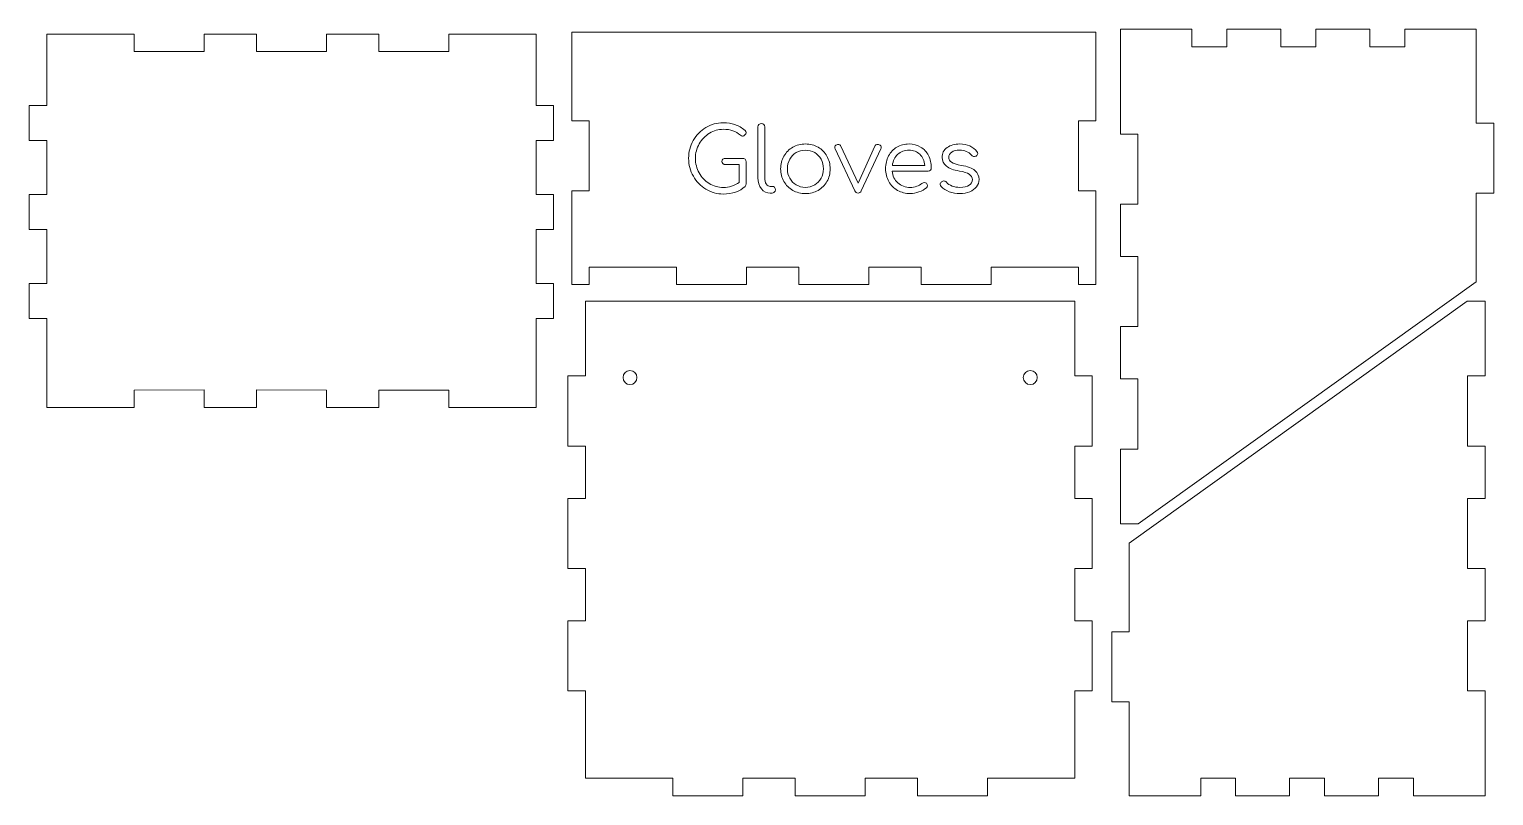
# Model space of a CAD drawing. Header units: inches. Extents: x 9 to 25.4, y -13.6 to -5.
import ezdxf

# ---------------------------------------------------------------- set-up
doc = ezdxf.new("R2010")
doc.units = ezdxf.units.IN
doc.header["$MEASUREMENT"] = 0
doc.layers.add('Layer 1', color=7, linetype='Continuous')

# ---------------------------------------------------------------- blocks, each defined once
blk = doc.blocks.new('block 3')
at = {"layer": 'Layer 1', "color": 7, "lineweight": 9, "true_color": 0xffffff}
blk.add_lwpolyline([(20.708, -8.909), (20.708, -8.07), (15.208, -8.07), (15.208, -8.909), (15.011, -8.909), (15.011, -9.302), (15.011, -9.696), (15.208, -9.696), (15.208, -10.284), (15.011, -10.284), (15.011, -10.677), (15.011, -11.071), (15.208, -11.071), (15.208, -11.659), (15.011, -11.659), (15.011, -12.052), (15.011, -12.446), (15.208, -12.446), (15.208, -13.427), (16.19, -13.427), (16.19, -13.624), (16.583, -13.624), (16.977, -13.624), (16.977, -13.427), (17.565, -13.427), (17.565, -13.624), (17.958, -13.624), (18.352, -13.624), (18.352, -13.427), (18.94, -13.427), (18.94, -13.624), (19.333, -13.624), (19.727, -13.624), (19.727, -13.427), (20.708, -13.427), (20.708, -12.446), (20.905, -12.446), (20.905, -12.052), (20.905, -11.659), (20.708, -11.659), (20.708, -11.071), (20.905, -11.071), (20.905, -10.677), (20.905, -10.284), (20.708, -10.284), (20.708, -9.696), (20.905, -9.696), (20.905, -9.302), (20.905, -8.909), (20.708, -8.909)], dxfattribs=at)
blk = doc.blocks.new('block 4')
at = {"layer": 'Layer 1', "color": 7, "lineweight": 9, "true_color": 0xffffff}
blk.add_lwpolyline([(20.708, -12.446), (20.708, -13.427)], dxfattribs=at)
blk = doc.blocks.new('block 5')
at = {"layer": 'Layer 1', "color": 7, "lineweight": 9, "true_color": 0xffffff}
blk.add_lwpolyline([(20.708, -11.659), (20.708, -11.071)], dxfattribs=at)
blk = doc.blocks.new('block 6')
at = {"layer": 'Layer 1', "color": 7, "lineweight": 9, "true_color": 0xffffff}
blk.add_lwpolyline([(20.708, -10.284), (20.708, -9.696)], dxfattribs=at)
blk = doc.blocks.new('block 7')
at = {"layer": 'Layer 1', "color": 7, "lineweight": 9, "true_color": 0xffffff}
blk.add_lwpolyline([(20.708, -8.909), (20.708, -8.07)], dxfattribs=at)
blk = doc.blocks.new('block 8')
at = {"layer": 'Layer 1', "color": 7, "lineweight": 9, "true_color": 0xffffff}
blk.add_lwpolyline([(15.208, -11.659), (15.208, -11.071)], dxfattribs=at)
blk = doc.blocks.new('block 9')
at = {"layer": 'Layer 1', "color": 7, "lineweight": 9, "true_color": 0xffffff}
blk.add_lwpolyline([(15.208, -10.284), (15.208, -9.696)], dxfattribs=at)
blk = doc.blocks.new('block 10')
at = {"layer": 'Layer 1', "color": 7, "lineweight": 9, "true_color": 0xffffff}
blk.add_lwpolyline([(18.94, -13.427), (18.352, -13.427)], dxfattribs=at)
blk = doc.blocks.new('block 11')
at = {"layer": 'Layer 1', "color": 7, "lineweight": 9, "true_color": 0xffffff}
blk.add_lwpolyline([(17.565, -13.427), (16.977, -13.427)], dxfattribs=at)
blk = doc.blocks.new('block 12')
at = {"layer": 'Layer 1', "color": 7, "lineweight": 9, "true_color": 0xffffff}
blk.add_lwpolyline([(15.208, -11.071), (15.208, -11.659)], dxfattribs=at)
blk = doc.blocks.new('block 13')
at = {"layer": 'Layer 1', "color": 7, "lineweight": 9, "true_color": 0xffffff}
blk.add_lwpolyline([(15.208, -9.696), (15.208, -10.284)], dxfattribs=at)
blk = doc.blocks.new('block 14')
at = {"layer": 'Layer 1', "color": 7, "lineweight": 9, "true_color": 0xffffff}
blk.add_lwpolyline([(16.977, -13.427), (17.565, -13.427)], dxfattribs=at)
blk = doc.blocks.new('block 15')
at = {"layer": 'Layer 1', "color": 7, "lineweight": 9, "true_color": 0xffffff}
blk.add_lwpolyline([(18.352, -13.427), (18.94, -13.427)], dxfattribs=at)
blk = doc.blocks.new('block 16')
at = {"layer": 'Layer 1', "color": 7, "lineweight": 9, "true_color": 0xffffff}
blk.add_open_spline([(15.63, -8.927), (15.63, -8.884), (15.665, -8.849), (15.708, -8.849), (15.752, -8.849), (15.787, -8.884), (15.787, -8.927), (15.787, -8.971), (15.752, -9.006), (15.708, -9.006), (15.665, -9.006), (15.63, -8.971), (15.63, -8.927), (15.63, -8.927), (15.63, -8.927), (15.63, -8.927)], degree=3, knots=[0, 0, 0, 0, 1, 1, 1, 2, 2, 2, 3, 3, 3, 4, 4, 4, 5, 5, 5, 5], dxfattribs=at)
blk = doc.blocks.new('block 17')
at = {"layer": 'Layer 1', "color": 7, "lineweight": 9, "true_color": 0xffffff}
blk.add_open_spline([(20.13, -8.927), (20.13, -8.884), (20.165, -8.849), (20.208, -8.849), (20.252, -8.849), (20.287, -8.884), (20.287, -8.927), (20.287, -8.971), (20.252, -9.006), (20.208, -9.006), (20.165, -9.006), (20.13, -8.971), (20.13, -8.927), (20.13, -8.927), (20.13, -8.927), (20.13, -8.927)], degree=3, knots=[0, 0, 0, 0, 1, 1, 1, 2, 2, 2, 3, 3, 3, 4, 4, 4, 5, 5, 5, 5], dxfattribs=at)
blk = doc.blocks.new('block 18')
at = {"layer": 'Layer 1', "color": 7, "lineweight": 9, "true_color": 0xffffff}
blk.add_lwpolyline([(9.153, -5.068), (10.134, -5.068)], dxfattribs=at)
blk = doc.blocks.new('block 19')
at = {"layer": 'Layer 1', "color": 7, "lineweight": 9, "true_color": 0xffffff}
blk.add_lwpolyline([(10.921, -5.068), (11.509, -5.068)], dxfattribs=at)
blk = doc.blocks.new('block 20')
at = {"layer": 'Layer 1', "color": 7, "lineweight": 9, "true_color": 0xffffff}
blk.add_lwpolyline([(12.296, -5.068), (12.884, -5.068)], dxfattribs=at)
blk = doc.blocks.new('block 21')
at = {"layer": 'Layer 1', "color": 7, "lineweight": 9, "true_color": 0xffffff}
blk.add_lwpolyline([(13.671, -5.068), (14.653, -5.068)], dxfattribs=at)
blk = doc.blocks.new('block 22')
at = {"layer": 'Layer 1', "color": 7, "lineweight": 9, "true_color": 0xffffff}
blk.add_lwpolyline([(9.153, -5.068), (10.134, -5.068)], dxfattribs=at)
blk = doc.blocks.new('block 23')
at = {"layer": 'Layer 1', "color": 7, "lineweight": 9, "true_color": 0xffffff}
blk.add_lwpolyline([(10.921, -5.068), (11.509, -5.068)], dxfattribs=at)
blk = doc.blocks.new('block 24')
at = {"layer": 'Layer 1', "color": 7, "lineweight": 9, "true_color": 0xffffff}
blk.add_lwpolyline([(12.296, -5.068), (12.884, -5.068)], dxfattribs=at)
blk = doc.blocks.new('block 25')
at = {"layer": 'Layer 1', "color": 7, "lineweight": 9, "true_color": 0xffffff}
blk.add_lwpolyline([(13.671, -5.068), (14.653, -5.068)], dxfattribs=at)
blk = doc.blocks.new('block 26')
at = {"layer": 'Layer 1', "color": 7, "lineweight": 9, "true_color": 0xffffff}
blk.add_lwpolyline([(10.134, -5.265), (10.134, -5.068)], dxfattribs=at)
blk = doc.blocks.new('block 27')
at = {"layer": 'Layer 1', "color": 7, "lineweight": 9, "true_color": 0xffffff}
blk.add_lwpolyline([(10.528, -5.265), (10.134, -5.265)], dxfattribs=at)
blk = doc.blocks.new('block 28')
at = {"layer": 'Layer 1', "color": 7, "lineweight": 9, "true_color": 0xffffff}
blk.add_lwpolyline([(10.528, -5.265), (10.921, -5.265)], dxfattribs=at)
blk = doc.blocks.new('block 29')
at = {"layer": 'Layer 1', "color": 7, "lineweight": 9, "true_color": 0xffffff}
blk.add_lwpolyline([(10.921, -5.265), (10.921, -5.068)], dxfattribs=at)
blk = doc.blocks.new('block 30')
at = {"layer": 'Layer 1', "color": 7, "lineweight": 9, "true_color": 0xffffff}
blk.add_lwpolyline([(11.509, -5.265), (11.509, -5.068)], dxfattribs=at)
blk = doc.blocks.new('block 31')
at = {"layer": 'Layer 1', "color": 7, "lineweight": 9, "true_color": 0xffffff}
blk.add_lwpolyline([(11.903, -5.265), (11.509, -5.265)], dxfattribs=at)
blk = doc.blocks.new('block 32')
at = {"layer": 'Layer 1', "color": 7, "lineweight": 9, "true_color": 0xffffff}
blk.add_lwpolyline([(11.903, -5.265), (12.296, -5.265)], dxfattribs=at)
blk = doc.blocks.new('block 33')
at = {"layer": 'Layer 1', "color": 7, "lineweight": 9, "true_color": 0xffffff}
blk.add_lwpolyline([(12.296, -5.265), (12.296, -5.068)], dxfattribs=at)
blk = doc.blocks.new('block 34')
at = {"layer": 'Layer 1', "color": 7, "lineweight": 9, "true_color": 0xffffff}
blk.add_lwpolyline([(12.884, -5.265), (12.884, -5.068)], dxfattribs=at)
blk = doc.blocks.new('block 35')
at = {"layer": 'Layer 1', "color": 7, "lineweight": 9, "true_color": 0xffffff}
blk.add_lwpolyline([(13.278, -5.265), (12.884, -5.265)], dxfattribs=at)
blk = doc.blocks.new('block 36')
at = {"layer": 'Layer 1', "color": 7, "lineweight": 9, "true_color": 0xffffff}
blk.add_lwpolyline([(13.278, -5.265), (13.671, -5.265)], dxfattribs=at)
blk = doc.blocks.new('block 37')
at = {"layer": 'Layer 1', "color": 7, "lineweight": 9, "true_color": 0xffffff}
blk.add_lwpolyline([(13.671, -5.265), (13.671, -5.068)], dxfattribs=at)
blk = doc.blocks.new('block 38')
at = {"layer": 'Layer 1', "color": 7, "lineweight": 9, "true_color": 0xffffff}
blk.add_lwpolyline([(10.921, -9.065), (10.921, -9.068)], dxfattribs=at)
blk = doc.blocks.new('block 39')
at = {"layer": 'Layer 1', "color": 7, "lineweight": 9, "true_color": 0xffffff}
blk.add_lwpolyline([(11.509, -9.065), (11.509, -9.068)], dxfattribs=at)
blk = doc.blocks.new('block 40')
at = {"layer": 'Layer 1', "color": 7, "lineweight": 9, "true_color": 0xffffff}
blk.add_lwpolyline([(9.153, -9.068), (9.153, -8.265)], dxfattribs=at)
blk = doc.blocks.new('block 41')
at = {"layer": 'Layer 1', "color": 7, "lineweight": 9, "true_color": 0xffffff}
blk.add_lwpolyline([(9.153, -7.871), (9.153, -7.265)], dxfattribs=at)
blk = doc.blocks.new('block 42')
at = {"layer": 'Layer 1', "color": 7, "lineweight": 9, "true_color": 0xffffff}
blk.add_lwpolyline([(9.153, -6.871), (9.153, -6.265)], dxfattribs=at)
blk = doc.blocks.new('block 43')
at = {"layer": 'Layer 1', "color": 7, "lineweight": 9, "true_color": 0xffffff}
blk.add_lwpolyline([(9.153, -5.871), (9.153, -5.068)], dxfattribs=at)
blk = doc.blocks.new('block 44')
at = {"layer": 'Layer 1', "color": 7, "lineweight": 9, "true_color": 0xffffff}
blk.add_lwpolyline([(8.956, -8.068), (8.956, -7.871)], dxfattribs=at)
blk = doc.blocks.new('block 45')
at = {"layer": 'Layer 1', "color": 7, "lineweight": 9, "true_color": 0xffffff}
blk.add_lwpolyline([(8.956, -8.068), (8.956, -8.265)], dxfattribs=at)
blk = doc.blocks.new('block 46')
at = {"layer": 'Layer 1', "color": 7, "lineweight": 9, "true_color": 0xffffff}
blk.add_lwpolyline([(8.956, -7.068), (8.956, -7.265)], dxfattribs=at)
blk = doc.blocks.new('block 47')
at = {"layer": 'Layer 1', "color": 7, "lineweight": 9, "true_color": 0xffffff}
blk.add_lwpolyline([(8.956, -7.068), (8.956, -6.871)], dxfattribs=at)
blk = doc.blocks.new('block 48')
at = {"layer": 'Layer 1', "color": 7, "lineweight": 9, "true_color": 0xffffff}
blk.add_lwpolyline([(8.956, -6.068), (8.956, -6.265)], dxfattribs=at)
blk = doc.blocks.new('block 49')
at = {"layer": 'Layer 1', "color": 7, "lineweight": 9, "true_color": 0xffffff}
blk.add_lwpolyline([(8.956, -6.068), (8.956, -5.871)], dxfattribs=at)
blk = doc.blocks.new('block 50')
at = {"layer": 'Layer 1', "color": 7, "lineweight": 9, "true_color": 0xffffff}
blk.add_lwpolyline([(8.956, -6.265), (9.153, -6.265)], dxfattribs=at)
blk = doc.blocks.new('block 51')
at = {"layer": 'Layer 1', "color": 7, "lineweight": 9, "true_color": 0xffffff}
blk.add_lwpolyline([(8.956, -5.871), (9.153, -5.871)], dxfattribs=at)
blk = doc.blocks.new('block 52')
at = {"layer": 'Layer 1', "color": 7, "lineweight": 9, "true_color": 0xffffff}
blk.add_lwpolyline([(8.956, -7.265), (9.153, -7.265)], dxfattribs=at)
blk = doc.blocks.new('block 53')
at = {"layer": 'Layer 1', "color": 7, "lineweight": 9, "true_color": 0xffffff}
blk.add_lwpolyline([(8.956, -6.871), (9.153, -6.871)], dxfattribs=at)
blk = doc.blocks.new('block 54')
at = {"layer": 'Layer 1', "color": 7, "lineweight": 9, "true_color": 0xffffff}
blk.add_lwpolyline([(8.956, -8.265), (9.153, -8.265)], dxfattribs=at)
blk = doc.blocks.new('block 55')
at = {"layer": 'Layer 1', "color": 7, "lineweight": 9, "true_color": 0xffffff}
blk.add_lwpolyline([(8.956, -7.871), (9.153, -7.871)], dxfattribs=at)
blk = doc.blocks.new('block 56')
at = {"layer": 'Layer 1', "color": 7, "lineweight": 9, "true_color": 0xffffff}
blk.add_lwpolyline([(9.153, -9.068), (9.153, -8.265)], dxfattribs=at)
blk = doc.blocks.new('block 57')
at = {"layer": 'Layer 1', "color": 7, "lineweight": 9, "true_color": 0xffffff}
blk.add_lwpolyline([(9.153, -7.871), (9.153, -7.265)], dxfattribs=at)
blk = doc.blocks.new('block 58')
at = {"layer": 'Layer 1', "color": 7, "lineweight": 9, "true_color": 0xffffff}
blk.add_lwpolyline([(9.153, -6.871), (9.153, -6.265)], dxfattribs=at)
blk = doc.blocks.new('block 59')
at = {"layer": 'Layer 1', "color": 7, "lineweight": 9, "true_color": 0xffffff}
blk.add_lwpolyline([(9.153, -5.871), (9.153, -5.068)], dxfattribs=at)
blk = doc.blocks.new('block 60')
at = {"layer": 'Layer 1', "color": 7, "lineweight": 9, "true_color": 0xffffff}
blk.add_lwpolyline([(14.85, -7.265), (14.653, -7.265)], dxfattribs=at)
blk = doc.blocks.new('block 61')
at = {"layer": 'Layer 1', "color": 7, "lineweight": 9, "true_color": 0xffffff}
blk.add_lwpolyline([(14.85, -7.871), (14.653, -7.871)], dxfattribs=at)
blk = doc.blocks.new('block 62')
at = {"layer": 'Layer 1', "color": 7, "lineweight": 9, "true_color": 0xffffff}
blk.add_lwpolyline([(14.85, -6.871), (14.653, -6.871)], dxfattribs=at)
blk = doc.blocks.new('block 63')
at = {"layer": 'Layer 1', "color": 7, "lineweight": 9, "true_color": 0xffffff}
blk.add_lwpolyline([(14.85, -7.068), (14.85, -6.871)], dxfattribs=at)
blk = doc.blocks.new('block 64')
at = {"layer": 'Layer 1', "color": 7, "lineweight": 9, "true_color": 0xffffff}
blk.add_lwpolyline([(14.85, -8.265), (14.653, -8.265)], dxfattribs=at)
blk = doc.blocks.new('block 65')
at = {"layer": 'Layer 1', "color": 7, "lineweight": 9, "true_color": 0xffffff}
blk.add_lwpolyline([(14.653, -7.871), (14.653, -7.265)], dxfattribs=at)
blk = doc.blocks.new('block 66')
at = {"layer": 'Layer 1', "color": 7, "lineweight": 9, "true_color": 0xffffff}
blk.add_lwpolyline([(14.85, -5.871), (14.653, -5.871)], dxfattribs=at)
blk = doc.blocks.new('block 67')
at = {"layer": 'Layer 1', "color": 7, "lineweight": 9, "true_color": 0xffffff}
blk.add_lwpolyline([(14.85, -6.265), (14.653, -6.265)], dxfattribs=at)
blk = doc.blocks.new('block 68')
at = {"layer": 'Layer 1', "color": 7, "lineweight": 9, "true_color": 0xffffff}
blk.add_lwpolyline([(14.85, -6.068), (14.85, -5.871)], dxfattribs=at)
blk = doc.blocks.new('block 69')
at = {"layer": 'Layer 1', "color": 7, "lineweight": 9, "true_color": 0xffffff}
blk.add_lwpolyline([(14.653, -6.871), (14.653, -6.265)], dxfattribs=at)
blk = doc.blocks.new('block 70')
at = {"layer": 'Layer 1', "color": 7, "lineweight": 9, "true_color": 0xffffff}
blk.add_lwpolyline([(14.85, -6.068), (14.85, -6.265)], dxfattribs=at)
blk = doc.blocks.new('block 71')
at = {"layer": 'Layer 1', "color": 7, "lineweight": 9, "true_color": 0xffffff}
blk.add_lwpolyline([(14.85, -8.068), (14.85, -8.265)], dxfattribs=at)
blk = doc.blocks.new('block 72')
at = {"layer": 'Layer 1', "color": 7, "lineweight": 9, "true_color": 0xffffff}
blk.add_lwpolyline([(14.85, -7.068), (14.85, -7.265)], dxfattribs=at)
blk = doc.blocks.new('block 73')
at = {"layer": 'Layer 1', "color": 7, "lineweight": 9, "true_color": 0xffffff}
blk.add_lwpolyline([(14.653, -7.871), (14.653, -7.265)], dxfattribs=at)
blk = doc.blocks.new('block 74')
at = {"layer": 'Layer 1', "color": 7, "lineweight": 9, "true_color": 0xffffff}
blk.add_lwpolyline([(14.653, -6.871), (14.653, -6.265)], dxfattribs=at)
blk = doc.blocks.new('block 75')
at = {"layer": 'Layer 1', "color": 7, "lineweight": 9, "true_color": 0xffffff}
blk.add_lwpolyline([(14.85, -8.068), (14.85, -7.871)], dxfattribs=at)
blk = doc.blocks.new('block 76')
at = {"layer": 'Layer 1', "color": 7, "lineweight": 9, "true_color": 0xffffff}
blk.add_lwpolyline([(14.653, -5.871), (14.653, -5.068)], dxfattribs=at)
blk = doc.blocks.new('block 77')
at = {"layer": 'Layer 1', "color": 7, "lineweight": 9, "true_color": 0xffffff}
blk.add_lwpolyline([(14.653, -6.871), (14.653, -6.265)], dxfattribs=at)
blk = doc.blocks.new('block 78')
at = {"layer": 'Layer 1', "color": 7, "lineweight": 9, "true_color": 0xffffff}
blk.add_lwpolyline([(14.653, -9.068), (14.653, -8.265)], dxfattribs=at)
blk = doc.blocks.new('block 79')
at = {"layer": 'Layer 1', "color": 7, "lineweight": 9, "true_color": 0xffffff}
blk.add_lwpolyline([(14.653, -7.871), (14.653, -7.265)], dxfattribs=at)
blk = doc.blocks.new('block 80')
at = {"layer": 'Layer 1', "color": 7, "lineweight": 9, "true_color": 0xffffff}
blk.add_lwpolyline([(14.653, -9.068), (14.653, -9.265)], dxfattribs=at)
blk = doc.blocks.new('block 81')
at = {"layer": 'Layer 1', "color": 7, "lineweight": 9, "true_color": 0xffffff}
blk.add_lwpolyline([(9.153, -9.068), (9.153, -9.265)], dxfattribs=at)
blk = doc.blocks.new('block 82')
at = {"layer": 'Layer 1', "color": 7, "lineweight": 9, "true_color": 0xffffff}
blk.add_lwpolyline([(13.671, -9.068), (13.671, -9.265)], dxfattribs=at)
blk = doc.blocks.new('block 83')
at = {"layer": 'Layer 1', "color": 7, "lineweight": 9, "true_color": 0xffffff}
blk.add_lwpolyline([(12.884, -9.068), (12.884, -9.265)], dxfattribs=at)
blk = doc.blocks.new('block 84')
at = {"layer": 'Layer 1', "color": 7, "lineweight": 9, "true_color": 0xffffff}
blk.add_lwpolyline([(12.296, -9.068), (12.296, -9.265)], dxfattribs=at)
blk = doc.blocks.new('block 85')
at = {"layer": 'Layer 1', "color": 7, "lineweight": 9, "true_color": 0xffffff}
blk.add_lwpolyline([(11.509, -9.065), (11.509, -9.265)], dxfattribs=at)
blk = doc.blocks.new('block 86')
at = {"layer": 'Layer 1', "color": 7, "lineweight": 9, "true_color": 0xffffff}
blk.add_lwpolyline([(10.921, -9.065), (10.921, -9.265)], dxfattribs=at)
blk = doc.blocks.new('block 87')
at = {"layer": 'Layer 1', "color": 7, "lineweight": 9, "true_color": 0xffffff}
blk.add_lwpolyline([(10.134, -9.068), (10.134, -9.265)], dxfattribs=at)
blk = doc.blocks.new('block 88')
at = {"layer": 'Layer 1', "color": 7, "lineweight": 9, "true_color": 0xffffff}
blk.add_lwpolyline([(10.134, -9.068), (10.921, -9.065)], dxfattribs=at)
blk = doc.blocks.new('block 89')
at = {"layer": 'Layer 1', "color": 7, "lineweight": 9, "true_color": 0xffffff}
blk.add_lwpolyline([(11.509, -9.065), (12.296, -9.068)], dxfattribs=at)
blk = doc.blocks.new('block 90')
at = {"layer": 'Layer 1', "color": 7, "lineweight": 9, "true_color": 0xffffff}
blk.add_lwpolyline([(12.884, -9.068), (13.671, -9.068)], dxfattribs=at)
blk = doc.blocks.new('block 91')
at = {"layer": 'Layer 1', "color": 7, "lineweight": 9, "true_color": 0xffffff}
blk.add_lwpolyline([(13.671, -9.265), (14.653, -9.265)], dxfattribs=at)
blk = doc.blocks.new('block 92')
at = {"layer": 'Layer 1', "color": 7, "lineweight": 9, "true_color": 0xffffff}
blk.add_lwpolyline([(12.296, -9.265), (12.884, -9.265)], dxfattribs=at)
blk = doc.blocks.new('block 93')
at = {"layer": 'Layer 1', "color": 7, "lineweight": 9, "true_color": 0xffffff}
blk.add_lwpolyline([(9.153, -9.265), (10.134, -9.265)], dxfattribs=at)
blk = doc.blocks.new('block 94')
at = {"layer": 'Layer 1', "color": 7, "lineweight": 9, "true_color": 0xffffff}
blk.add_lwpolyline([(10.921, -9.265), (11.509, -9.265)], dxfattribs=at)
blk = doc.blocks.new('block 96')
at = {"layer": 'Layer 1', "color": 7, "lineweight": 9, "true_color": 0xffffff}
blk.add_lwpolyline([(25.121, -8.07), (21.321, -10.787), (21.321, -11.784), (21.124, -11.784), (21.124, -12.571), (21.321, -12.571), (21.321, -13.624), (22.124, -13.624), (22.124, -13.427), (22.321, -13.427), (22.517, -13.427), (22.517, -13.624), (23.124, -13.624), (23.124, -13.427), (23.321, -13.427), (23.517, -13.427), (23.517, -13.624), (24.124, -13.624), (24.124, -13.427), (24.321, -13.427), (24.517, -13.427), (24.517, -13.624), (25.321, -13.624), (25.321, -13.427), (25.321, -12.446), (25.124, -12.446), (25.124, -12.052), (25.124, -11.659), (25.321, -11.659), (25.321, -11.071), (25.124, -11.071), (25.124, -10.677), (25.124, -10.284), (25.321, -10.284), (25.321, -9.696), (25.124, -9.696), (25.124, -9.302), (25.124, -8.909), (25.321, -8.909), (25.321, -8.07), (25.121, -8.07)], dxfattribs=at)
blk = doc.blocks.new('block 97')
at = {"layer": 'Layer 1', "color": 7, "lineweight": 9, "true_color": 0xffffff}
blk.add_lwpolyline([(25.321, -12.446), (25.321, -13.427)], dxfattribs=at)
blk = doc.blocks.new('block 98')
at = {"layer": 'Layer 1', "color": 7, "lineweight": 9, "true_color": 0xffffff}
blk.add_lwpolyline([(25.321, -11.071), (25.321, -11.659)], dxfattribs=at)
blk = doc.blocks.new('block 99')
at = {"layer": 'Layer 1', "color": 7, "lineweight": 9, "true_color": 0xffffff}
blk.add_lwpolyline([(25.321, -8.07), (25.321, -8.909)], dxfattribs=at)
blk = doc.blocks.new('block 100')
at = {"layer": 'Layer 1', "color": 7, "lineweight": 9, "true_color": 0xffffff}
blk.add_lwpolyline([(25.321, -9.696), (25.321, -10.284)], dxfattribs=at)
blk = doc.blocks.new('block 101')
at = {"layer": 'Layer 1', "color": 7, "lineweight": 9, "true_color": 0xffffff}
blk.add_lwpolyline([(25.321, -13.624), (24.517, -13.624)], dxfattribs=at)
blk = doc.blocks.new('block 102')
at = {"layer": 'Layer 1', "color": 7, "lineweight": 9, "true_color": 0xffffff}
blk.add_lwpolyline([(24.124, -13.624), (23.517, -13.624)], dxfattribs=at)
blk = doc.blocks.new('block 103')
at = {"layer": 'Layer 1', "color": 7, "lineweight": 9, "true_color": 0xffffff}
blk.add_lwpolyline([(23.124, -13.624), (22.517, -13.624)], dxfattribs=at)
blk = doc.blocks.new('block 104')
at = {"layer": 'Layer 1', "color": 7, "lineweight": 9, "true_color": 0xffffff}
blk.add_lwpolyline([(21.321, -13.624), (22.124, -13.624)], dxfattribs=at)
blk = doc.blocks.new('block 95')
at = {"layer": 'Layer 1'}
for name in ['block 96', 'block 99', 'block 100', 'block 98', 'block 97', 'block 104', 'block 103', 'block 102', 'block 101']:
    blk.add_blockref(name, (0, 0), dxfattribs=at)
blk = doc.blocks.new('block 106')
at = {"layer": 'Layer 1', "color": 7, "lineweight": 9, "true_color": 0xffffff}
blk.add_lwpolyline([(21.421, -10.569), (25.221, -7.852), (25.221, -6.855), (25.418, -6.855), (25.418, -6.068), (25.221, -6.068), (25.221, -5.015), (24.418, -5.015), (24.418, -5.212), (24.221, -5.212), (24.024, -5.212), (24.024, -5.015), (23.418, -5.015), (23.418, -5.212), (23.221, -5.212), (23.024, -5.212), (23.024, -5.015), (22.418, -5.015), (22.418, -5.212), (22.221, -5.212), (22.024, -5.212), (22.024, -5.015), (21.221, -5.015), (21.221, -5.212), (21.221, -6.193), (21.418, -6.193), (21.418, -6.587), (21.418, -6.98), (21.221, -6.98), (21.221, -7.568), (21.418, -7.568), (21.418, -7.962), (21.418, -8.355), (21.221, -8.355), (21.221, -8.943), (21.418, -8.943), (21.418, -9.337), (21.418, -9.73), (21.221, -9.73), (21.221, -10.569), (21.421, -10.569)], dxfattribs=at)
blk = doc.blocks.new('block 107')
at = {"layer": 'Layer 1', "color": 7, "lineweight": 9, "true_color": 0xffffff}
blk.add_lwpolyline([(21.221, -6.193), (21.221, -5.212)], dxfattribs=at)
blk = doc.blocks.new('block 108')
at = {"layer": 'Layer 1', "color": 7, "lineweight": 9, "true_color": 0xffffff}
blk.add_lwpolyline([(21.221, -7.568), (21.221, -6.98)], dxfattribs=at)
blk = doc.blocks.new('block 109')
at = {"layer": 'Layer 1', "color": 7, "lineweight": 9, "true_color": 0xffffff}
blk.add_lwpolyline([(21.221, -10.569), (21.221, -9.73)], dxfattribs=at)
blk = doc.blocks.new('block 110')
at = {"layer": 'Layer 1', "color": 7, "lineweight": 9, "true_color": 0xffffff}
blk.add_lwpolyline([(21.221, -8.943), (21.221, -8.355)], dxfattribs=at)
blk = doc.blocks.new('block 111')
at = {"layer": 'Layer 1', "color": 7, "lineweight": 9, "true_color": 0xffffff}
blk.add_lwpolyline([(21.221, -5.015), (22.024, -5.015)], dxfattribs=at)
blk = doc.blocks.new('block 112')
at = {"layer": 'Layer 1', "color": 7, "lineweight": 9, "true_color": 0xffffff}
blk.add_lwpolyline([(22.418, -5.015), (23.024, -5.015)], dxfattribs=at)
blk = doc.blocks.new('block 113')
at = {"layer": 'Layer 1', "color": 7, "lineweight": 9, "true_color": 0xffffff}
blk.add_lwpolyline([(23.418, -5.015), (24.024, -5.015)], dxfattribs=at)
blk = doc.blocks.new('block 114')
at = {"layer": 'Layer 1', "color": 7, "lineweight": 9, "true_color": 0xffffff}
blk.add_lwpolyline([(25.221, -5.015), (24.418, -5.015)], dxfattribs=at)
blk = doc.blocks.new('block 105')
at = {"layer": 'Layer 1'}
for name in ['block 106', 'block 111', 'block 112', 'block 113', 'block 114', 'block 107', 'block 108', 'block 110', 'block 109']:
    blk.add_blockref(name, (0, 0), dxfattribs=at)
blk = doc.blocks.new('block 116')
at = {"layer": 'Layer 1', "color": 7, "lineweight": 9, "true_color": 0xffffff}
blk.add_lwpolyline([(15.25, -7.686), (16.231, -7.686)], dxfattribs=at)
blk = doc.blocks.new('block 117')
at = {"layer": 'Layer 1', "color": 7, "lineweight": 9, "true_color": 0xffffff}
blk.add_lwpolyline([(17.019, -7.686), (17.606, -7.686)], dxfattribs=at)
blk = doc.blocks.new('block 118')
at = {"layer": 'Layer 1', "color": 7, "lineweight": 9, "true_color": 0xffffff}
blk.add_lwpolyline([(18.394, -7.686), (18.981, -7.686)], dxfattribs=at)
blk = doc.blocks.new('block 119')
at = {"layer": 'Layer 1', "color": 7, "lineweight": 9, "true_color": 0xffffff}
blk.add_lwpolyline([(19.769, -7.686), (20.75, -7.686)], dxfattribs=at)
blk = doc.blocks.new('block 120')
at = {"layer": 'Layer 1', "color": 7, "lineweight": 9, "true_color": 0xffffff}
blk.add_lwpolyline([(16.625, -7.883), (17.019, -7.883)], dxfattribs=at)
blk = doc.blocks.new('block 121')
at = {"layer": 'Layer 1', "color": 7, "lineweight": 9, "true_color": 0xffffff}
blk.add_lwpolyline([(16.625, -7.883), (16.231, -7.883)], dxfattribs=at)
blk = doc.blocks.new('block 122')
at = {"layer": 'Layer 1', "color": 7, "lineweight": 9, "true_color": 0xffffff}
blk.add_lwpolyline([(18, -7.883), (18.394, -7.883)], dxfattribs=at)
blk = doc.blocks.new('block 123')
at = {"layer": 'Layer 1', "color": 7, "lineweight": 9, "true_color": 0xffffff}
blk.add_lwpolyline([(18, -7.883), (17.606, -7.883)], dxfattribs=at)
blk = doc.blocks.new('block 124')
at = {"layer": 'Layer 1', "color": 7, "lineweight": 9, "true_color": 0xffffff}
blk.add_lwpolyline([(19.375, -7.883), (19.769, -7.883)], dxfattribs=at)
blk = doc.blocks.new('block 125')
at = {"layer": 'Layer 1', "color": 7, "lineweight": 9, "true_color": 0xffffff}
blk.add_lwpolyline([(19.375, -7.883), (18.981, -7.883)], dxfattribs=at)
blk = doc.blocks.new('block 126')
at = {"layer": 'Layer 1', "color": 7, "lineweight": 9, "true_color": 0xffffff}
blk.add_lwpolyline([(18.981, -7.883), (18.981, -7.686)], dxfattribs=at)
blk = doc.blocks.new('block 127')
at = {"layer": 'Layer 1', "color": 7, "lineweight": 9, "true_color": 0xffffff}
blk.add_lwpolyline([(19.769, -7.883), (19.769, -7.686)], dxfattribs=at)
blk = doc.blocks.new('block 128')
at = {"layer": 'Layer 1', "color": 7, "lineweight": 9, "true_color": 0xffffff}
blk.add_lwpolyline([(18.394, -7.883), (18.394, -7.686)], dxfattribs=at)
blk = doc.blocks.new('block 129')
at = {"layer": 'Layer 1', "color": 7, "lineweight": 9, "true_color": 0xffffff}
blk.add_lwpolyline([(17.606, -7.883), (17.606, -7.686)], dxfattribs=at)
blk = doc.blocks.new('block 130')
at = {"layer": 'Layer 1', "color": 7, "lineweight": 9, "true_color": 0xffffff}
blk.add_lwpolyline([(17.019, -7.883), (17.019, -7.686)], dxfattribs=at)
blk = doc.blocks.new('block 131')
at = {"layer": 'Layer 1', "color": 7, "lineweight": 9, "true_color": 0xffffff}
blk.add_lwpolyline([(16.231, -7.883), (16.231, -7.849)], dxfattribs=at)
blk = doc.blocks.new('block 132')
at = {"layer": 'Layer 1', "color": 7, "lineweight": 9, "true_color": 0xffffff}
blk.add_lwpolyline([(16.231, -7.849), (16.231, -7.686)], dxfattribs=at)
blk = doc.blocks.new('block 133')
at = {"layer": 'Layer 1', "color": 7, "lineweight": 9, "true_color": 0xffffff}
blk.add_lwpolyline([(15.25, -7.686), (16.231, -7.686)], dxfattribs=at)
blk = doc.blocks.new('block 134')
at = {"layer": 'Layer 1', "color": 7, "lineweight": 9, "true_color": 0xffffff}
blk.add_lwpolyline([(17.019, -7.686), (17.606, -7.686)], dxfattribs=at)
blk = doc.blocks.new('block 135')
at = {"layer": 'Layer 1', "color": 7, "lineweight": 9, "true_color": 0xffffff}
blk.add_lwpolyline([(18.394, -7.686), (18.981, -7.686)], dxfattribs=at)
blk = doc.blocks.new('block 136')
at = {"layer": 'Layer 1', "color": 7, "lineweight": 9, "true_color": 0xffffff}
blk.add_lwpolyline([(19.769, -7.686), (20.75, -7.686)], dxfattribs=at)
blk = doc.blocks.new('block 137')
at = {"layer": 'Layer 1', "color": 7, "lineweight": 9, "true_color": 0xffffff}
blk.add_lwpolyline([(20.75, -6.633), (20.75, -6.043)], dxfattribs=at)
blk = doc.blocks.new('block 138')
at = {"layer": 'Layer 1', "color": 7, "lineweight": 9, "true_color": 0xffffff}
blk.add_lwpolyline([(20.947, -5.046), (20.947, -5.846)], dxfattribs=at)
blk = doc.blocks.new('block 139')
at = {"layer": 'Layer 1', "color": 7, "lineweight": 9, "true_color": 0xffffff}
blk.add_lwpolyline([(20.947, -6.83), (20.947, -7.686)], dxfattribs=at)
blk = doc.blocks.new('block 140')
at = {"layer": 'Layer 1', "color": 7, "lineweight": 9, "true_color": 0xffffff}
blk.add_lwpolyline([(15.25, -6.043), (15.25, -6.633)], dxfattribs=at)
blk = doc.blocks.new('block 141')
at = {"layer": 'Layer 1', "color": 7, "lineweight": 9, "true_color": 0xffffff}
blk.add_lwpolyline([(15.053, -5.046), (15.053, -5.846)], dxfattribs=at)
blk = doc.blocks.new('block 142')
at = {"layer": 'Layer 1', "color": 7, "lineweight": 9, "true_color": 0xffffff}
blk.add_lwpolyline([(15.053, -6.83), (15.053, -7.686)], dxfattribs=at)
blk = doc.blocks.new('block 143')
at = {"layer": 'Layer 1', "color": 7, "lineweight": 9, "true_color": 0xffffff}
blk.add_lwpolyline([(15.25, -6.633), (15.25, -6.83)], dxfattribs=at)
blk = doc.blocks.new('block 144')
at = {"layer": 'Layer 1', "color": 7, "lineweight": 9, "true_color": 0xffffff}
blk.add_lwpolyline([(15.25, -6.83), (15.053, -6.83)], dxfattribs=at)
blk = doc.blocks.new('block 145')
at = {"layer": 'Layer 1', "color": 7, "lineweight": 9, "true_color": 0xffffff}
blk.add_lwpolyline([(15.053, -5.846), (15.053, -6.043)], dxfattribs=at)
blk = doc.blocks.new('block 146')
at = {"layer": 'Layer 1', "color": 7, "lineweight": 9, "true_color": 0xffffff}
blk.add_lwpolyline([(15.053, -6.043), (15.25, -6.043)], dxfattribs=at)
blk = doc.blocks.new('block 147')
at = {"layer": 'Layer 1', "color": 7, "lineweight": 9, "true_color": 0xffffff}
blk.add_lwpolyline([(20.947, -5.846), (20.947, -6.043)], dxfattribs=at)
blk = doc.blocks.new('block 148')
at = {"layer": 'Layer 1', "color": 7, "lineweight": 9, "true_color": 0xffffff}
blk.add_lwpolyline([(20.947, -6.043), (20.75, -6.043)], dxfattribs=at)
blk = doc.blocks.new('block 149')
at = {"layer": 'Layer 1', "color": 7, "lineweight": 9, "true_color": 0xffffff}
blk.add_lwpolyline([(20.75, -6.633), (20.75, -6.83)], dxfattribs=at)
blk = doc.blocks.new('block 150')
at = {"layer": 'Layer 1', "color": 7, "lineweight": 9, "true_color": 0xffffff}
blk.add_lwpolyline([(20.75, -6.83), (20.947, -6.83)], dxfattribs=at)
blk = doc.blocks.new('block 151')
at = {"layer": 'Layer 1', "color": 7, "lineweight": 9, "true_color": 0xffffff}
blk.add_lwpolyline([(15.25, -7.686), (15.25, -7.883)], dxfattribs=at)
blk = doc.blocks.new('block 152')
at = {"layer": 'Layer 1', "color": 7, "lineweight": 9, "true_color": 0xffffff}
blk.add_lwpolyline([(15.25, -7.883), (15.053, -7.883)], dxfattribs=at)
blk = doc.blocks.new('block 153')
at = {"layer": 'Layer 1', "color": 7, "lineweight": 9, "true_color": 0xffffff}
blk.add_lwpolyline([(15.053, -7.883), (15.053, -7.686)], dxfattribs=at)
blk = doc.blocks.new('block 154')
at = {"layer": 'Layer 1', "color": 7, "lineweight": 9, "true_color": 0xffffff}
blk.add_lwpolyline([(20.947, -7.686), (20.947, -7.883)], dxfattribs=at)
blk = doc.blocks.new('block 155')
at = {"layer": 'Layer 1', "color": 7, "lineweight": 9, "true_color": 0xffffff}
blk.add_lwpolyline([(20.947, -7.883), (20.75, -7.883)], dxfattribs=at)
blk = doc.blocks.new('block 156')
at = {"layer": 'Layer 1', "color": 7, "lineweight": 9, "true_color": 0xffffff}
blk.add_lwpolyline([(20.75, -7.883), (20.75, -7.686)], dxfattribs=at)
blk = doc.blocks.new('block 157')
at = {"layer": 'Layer 1', "color": 7, "lineweight": 9, "true_color": 0xffffff}
blk.add_lwpolyline([(15.053, -5.046), (20.947, -5.046)], dxfattribs=at)
blk = doc.blocks.new('block 158')
at = {"layer": 'Layer 1', "color": 1, "lineweight": 9, "true_color": 0xff0000}
for points, knots in [([(17.003, -6.475), (17.01, -6.482), (17.014, -6.492), (17.014, -6.503), (17.014, -6.503), (17.014, -6.751), (17.014, -6.751), (17.014, -6.762), (17.01, -6.772), (17.003, -6.779), (16.941, -6.836), (16.859, -6.865), (16.757, -6.865), (16.687, -6.865), (16.622, -6.847), (16.562, -6.811), (16.503, -6.775), (16.456, -6.726), (16.421, -6.665), (16.386, -6.604), (16.368, -6.537), (16.368, -6.464), (16.368, -6.392), (16.386, -6.325), (16.42, -6.264), (16.455, -6.203), (16.502, -6.154), (16.562, -6.118), (16.621, -6.082), (16.686, -6.064), (16.757, -6.064), (16.805, -6.064), (16.849, -6.071), (16.889, -6.085), (16.928, -6.099), (16.966, -6.121), (17.003, -6.152), (17.01, -6.157), (17.014, -6.165), (17.014, -6.175), (17.014, -6.18), (17.012, -6.185), (17.01, -6.189), (17.007, -6.194), (17.003, -6.197), (16.999, -6.199), (16.997, -6.204), (16.994, -6.207), (16.989, -6.21), (16.985, -6.213), (16.98, -6.215), (16.974, -6.215), (16.965, -6.215), (16.957, -6.212), (16.949, -6.205), (16.923, -6.182), (16.895, -6.165), (16.864, -6.154), (16.834, -6.143), (16.798, -6.138), (16.757, -6.138), (16.702, -6.138), (16.65, -6.153), (16.602, -6.182), (16.554, -6.212), (16.515, -6.252), (16.487, -6.302), (16.459, -6.352), (16.444, -6.406), (16.444, -6.464), (16.444, -6.523), (16.459, -6.578), (16.486, -6.628), (16.514, -6.678), (16.552, -6.718), (16.6, -6.747), (16.648, -6.776), (16.701, -6.791), (16.757, -6.791), (16.822, -6.791), (16.882, -6.772), (16.937, -6.734), (16.937, -6.734), (16.937, -6.534), (16.937, -6.534), (16.937, -6.534), (16.782, -6.534), (16.782, -6.534), (16.77, -6.534), (16.761, -6.531), (16.753, -6.524), (16.746, -6.517), (16.742, -6.509), (16.742, -6.499), (16.742, -6.489), (16.746, -6.481), (16.753, -6.474), (16.761, -6.468), (16.77, -6.465), (16.782, -6.465), (16.782, -6.465), (16.974, -6.465), (16.974, -6.465), (16.986, -6.465), (16.995, -6.468), (17.003, -6.475)], [0, 0, 0, 0, 1, 1, 1, 2, 2, 2, 3, 3, 3, 4, 4, 4, 5, 5, 5, 6, 6, 6, 7, 7, 7, 8, 8, 8, 9, 9, 9, 10, 10, 10, 11, 11, 11, 12, 12, 12, 13, 13, 13, 14, 14, 14, 15, 15, 15, 16, 16, 16, 17, 17, 17, 18, 18, 18, 19, 19, 19, 20, 20, 20, 21, 21, 21, 22, 22, 22, 23, 23, 23, 24, 24, 24, 25, 25, 25, 26, 26, 26, 27, 27, 27, 28, 28, 28, 29, 29, 29, 30, 30, 30, 31, 31, 31, 32, 32, 32, 33, 33, 33, 34, 34, 34, 35, 35, 35, 35]), ([(17.186, -6.806), (17.16, -6.774), (17.147, -6.733), (17.147, -6.682), (17.147, -6.682), (17.147, -6.112), (17.147, -6.112), (17.147, -6.101), (17.151, -6.091), (17.158, -6.084), (17.166, -6.077), (17.175, -6.074), (17.185, -6.074), (17.197, -6.074), (17.206, -6.077), (17.213, -6.084), (17.22, -6.091), (17.223, -6.101), (17.223, -6.112), (17.223, -6.112), (17.223, -6.682), (17.223, -6.682), (17.223, -6.711), (17.229, -6.734), (17.241, -6.752), (17.253, -6.77), (17.267, -6.779), (17.285, -6.779), (17.285, -6.779), (17.31, -6.779), (17.31, -6.779), (17.32, -6.779), (17.328, -6.782), (17.334, -6.789), (17.34, -6.796), (17.343, -6.806), (17.343, -6.817), (17.343, -6.828), (17.339, -6.837), (17.331, -6.844), (17.323, -6.851), (17.312, -6.855), (17.298, -6.855), (17.298, -6.855), (17.285, -6.855), (17.285, -6.855), (17.245, -6.855), (17.212, -6.839), (17.186, -6.806)], [0, 0, 0, 0, 1, 1, 1, 2, 2, 2, 3, 3, 3, 4, 4, 4, 5, 5, 5, 6, 6, 6, 7, 7, 7, 8, 8, 8, 9, 9, 9, 10, 10, 10, 11, 11, 11, 12, 12, 12, 13, 13, 13, 14, 14, 14, 15, 15, 15, 16, 16, 16, 16]), ([(17.538, -6.824), (17.496, -6.8), (17.463, -6.767), (17.439, -6.724), (17.415, -6.682), (17.402, -6.635), (17.402, -6.582), (17.402, -6.529), (17.415, -6.482), (17.439, -6.439), (17.463, -6.396), (17.496, -6.363), (17.538, -6.339), (17.58, -6.315), (17.628, -6.303), (17.681, -6.303), (17.733, -6.303), (17.781, -6.315), (17.823, -6.339), (17.865, -6.363), (17.898, -6.396), (17.922, -6.439), (17.946, -6.482), (17.959, -6.529), (17.959, -6.582), (17.959, -6.635), (17.946, -6.682), (17.923, -6.724), (17.898, -6.767), (17.865, -6.8), (17.823, -6.824), (17.781, -6.848), (17.733, -6.86), (17.681, -6.86), (17.628, -6.86), (17.58, -6.848), (17.538, -6.824)], [0, 0, 0, 0, 1, 1, 1, 2, 2, 2, 3, 3, 3, 4, 4, 4, 5, 5, 5, 6, 6, 6, 7, 7, 7, 8, 8, 8, 9, 9, 9, 10, 10, 10, 11, 11, 11, 12, 12, 12, 12]), ([(17.785, -6.763), (17.815, -6.745), (17.839, -6.72), (17.857, -6.688), (17.874, -6.657), (17.883, -6.621), (17.883, -6.582), (17.883, -6.542), (17.874, -6.506), (17.857, -6.474), (17.839, -6.443), (17.815, -6.418), (17.785, -6.4), (17.754, -6.382), (17.719, -6.373), (17.681, -6.373), (17.643, -6.373), (17.608, -6.382), (17.577, -6.4), (17.546, -6.418), (17.522, -6.443), (17.504, -6.474), (17.486, -6.506), (17.478, -6.542), (17.478, -6.582), (17.478, -6.621), (17.486, -6.657), (17.504, -6.688), (17.522, -6.72), (17.546, -6.745), (17.577, -6.763), (17.608, -6.781), (17.643, -6.79), (17.681, -6.79), (17.719, -6.79), (17.754, -6.781), (17.785, -6.763)], [0, 0, 0, 0, 1, 1, 1, 2, 2, 2, 3, 3, 3, 4, 4, 4, 5, 5, 5, 6, 6, 6, 7, 7, 7, 8, 8, 8, 9, 9, 9, 10, 10, 10, 11, 11, 11, 12, 12, 12, 12]), ([(18.532, -6.343), (18.532, -6.347), (18.53, -6.352), (18.529, -6.357), (18.529, -6.357), (18.309, -6.829), (18.309, -6.829), (18.301, -6.846), (18.288, -6.855), (18.272, -6.855), (18.255, -6.855), (18.243, -6.846), (18.235, -6.829), (18.235, -6.829), (18.014, -6.358), (18.014, -6.358), (18.011, -6.354), (18.011, -6.349), (18.011, -6.344), (18.011, -6.33), (18.018, -6.319), (18.033, -6.312), (18.037, -6.309), (18.043, -6.308), (18.048, -6.308), (18.055, -6.308), (18.061, -6.31), (18.067, -6.313), (18.073, -6.316), (18.077, -6.321), (18.08, -6.328), (18.08, -6.328), (18.272, -6.744), (18.272, -6.744), (18.272, -6.744), (18.462, -6.328), (18.462, -6.328), (18.464, -6.321), (18.468, -6.316), (18.474, -6.312), (18.481, -6.309), (18.487, -6.307), (18.495, -6.307), (18.5, -6.307), (18.506, -6.308), (18.511, -6.311), (18.525, -6.318), (18.532, -6.328), (18.532, -6.343)], [0, 0, 0, 0, 1, 1, 1, 2, 2, 2, 3, 3, 3, 4, 4, 4, 5, 5, 5, 6, 6, 6, 7, 7, 7, 8, 8, 8, 9, 9, 9, 10, 10, 10, 11, 11, 11, 12, 12, 12, 13, 13, 13, 14, 14, 14, 15, 15, 15, 16, 16, 16, 16]), ([(18.976, -6.337), (19.014, -6.36), (19.043, -6.392), (19.064, -6.433), (19.085, -6.474), (19.096, -6.52), (19.096, -6.572), (19.096, -6.583), (19.092, -6.591), (19.086, -6.597), (19.079, -6.604), (19.07, -6.607), (19.06, -6.607), (19.06, -6.607), (18.656, -6.607), (18.656, -6.607), (18.661, -6.662), (18.682, -6.706), (18.72, -6.74), (18.757, -6.774), (18.804, -6.791), (18.86, -6.791), (18.884, -6.791), (18.908, -6.787), (18.932, -6.778), (18.956, -6.77), (18.976, -6.76), (18.99, -6.747), (18.999, -6.74), (19.008, -6.737), (19.018, -6.737), (19.025, -6.737), (19.032, -6.74), (19.04, -6.745), (19.048, -6.753), (19.053, -6.762), (19.053, -6.772), (19.053, -6.781), (19.049, -6.788), (19.042, -6.795), (19.02, -6.814), (18.992, -6.829), (18.957, -6.841), (18.924, -6.854), (18.891, -6.86), (18.86, -6.86), (18.806, -6.86), (18.759, -6.848), (18.717, -6.824), (18.674, -6.801), (18.642, -6.768), (18.618, -6.725), (18.594, -6.683), (18.582, -6.635), (18.582, -6.582), (18.582, -6.528), (18.594, -6.48), (18.616, -6.437), (18.638, -6.395), (18.669, -6.362), (18.709, -6.338), (18.749, -6.315), (18.794, -6.303), (18.845, -6.303), (18.894, -6.303), (18.938, -6.314), (18.976, -6.337)], [0, 0, 0, 0, 1, 1, 1, 2, 2, 2, 3, 3, 3, 4, 4, 4, 5, 5, 5, 6, 6, 6, 7, 7, 7, 8, 8, 8, 9, 9, 9, 10, 10, 10, 11, 11, 11, 12, 12, 12, 13, 13, 13, 14, 14, 14, 15, 15, 15, 16, 16, 16, 17, 17, 17, 18, 18, 18, 19, 19, 19, 20, 20, 20, 21, 21, 21, 22, 22, 22, 22]), ([(18.718, -6.419), (18.685, -6.45), (18.665, -6.492), (18.658, -6.543), (18.658, -6.543), (19.023, -6.543), (19.023, -6.543), (19.018, -6.492), (19, -6.45), (18.968, -6.419), (18.935, -6.388), (18.895, -6.372), (18.845, -6.372), (18.794, -6.372), (18.752, -6.388), (18.718, -6.419)], [0, 0, 0, 0, 1, 1, 1, 2, 2, 2, 3, 3, 3, 4, 4, 4, 5, 5, 5, 5]), ([(19.298, -6.839), (19.26, -6.825), (19.229, -6.805), (19.206, -6.78), (19.199, -6.772), (19.196, -6.764), (19.196, -6.757), (19.196, -6.746), (19.201, -6.736), (19.212, -6.727), (19.22, -6.721), (19.228, -6.718), (19.237, -6.718), (19.248, -6.718), (19.258, -6.723), (19.266, -6.732), (19.282, -6.751), (19.303, -6.765), (19.329, -6.775), (19.355, -6.785), (19.385, -6.79), (19.417, -6.79), (19.463, -6.79), (19.498, -6.782), (19.522, -6.766), (19.545, -6.75), (19.557, -6.729), (19.558, -6.703), (19.558, -6.679), (19.546, -6.659), (19.523, -6.643), (19.499, -6.627), (19.462, -6.615), (19.412, -6.607), (19.346, -6.596), (19.297, -6.578), (19.265, -6.551), (19.233, -6.525), (19.217, -6.493), (19.217, -6.456), (19.217, -6.407), (19.235, -6.37), (19.273, -6.343), (19.311, -6.316), (19.358, -6.303), (19.415, -6.303), (19.459, -6.303), (19.497, -6.31), (19.53, -6.325), (19.562, -6.34), (19.589, -6.361), (19.609, -6.388), (19.614, -6.397), (19.617, -6.404), (19.617, -6.411), (19.617, -6.422), (19.611, -6.431), (19.601, -6.438), (19.596, -6.441), (19.59, -6.443), (19.582, -6.443), (19.567, -6.443), (19.556, -6.438), (19.547, -6.428), (19.514, -6.391), (19.469, -6.372), (19.413, -6.372), (19.376, -6.372), (19.347, -6.379), (19.325, -6.394), (19.303, -6.409), (19.292, -6.428), (19.292, -6.451), (19.292, -6.475), (19.302, -6.494), (19.323, -6.508), (19.343, -6.523), (19.38, -6.534), (19.433, -6.543), (19.504, -6.555), (19.555, -6.574), (19.586, -6.601), (19.616, -6.628), (19.632, -6.662), (19.632, -6.702), (19.632, -6.733), (19.622, -6.76), (19.604, -6.784), (19.586, -6.808), (19.56, -6.827), (19.527, -6.84), (19.495, -6.853), (19.458, -6.86), (19.417, -6.86), (19.375, -6.86), (19.336, -6.853), (19.298, -6.839)], [0, 0, 0, 0, 1, 1, 1, 2, 2, 2, 3, 3, 3, 4, 4, 4, 5, 5, 5, 6, 6, 6, 7, 7, 7, 8, 8, 8, 9, 9, 9, 10, 10, 10, 11, 11, 11, 12, 12, 12, 13, 13, 13, 14, 14, 14, 15, 15, 15, 16, 16, 16, 17, 17, 17, 18, 18, 18, 19, 19, 19, 20, 20, 20, 21, 21, 21, 22, 22, 22, 23, 23, 23, 24, 24, 24, 25, 25, 25, 26, 26, 26, 27, 27, 27, 28, 28, 28, 29, 29, 29, 30, 30, 30, 31, 31, 31, 32, 32, 32, 32])]:
    blk.add_open_spline(points, degree=3, knots=knots, dxfattribs=at)
blk = doc.blocks.new('block 115')
at = {"layer": 'Layer 1'}
for name in ['block 141', 'block 157', 'block 138', 'block 145', 'block 147', 'block 146', 'block 140', 'block 158', 'block 137', 'block 148', 'block 143', 'block 149', 'block 142', 'block 144', 'block 150', 'block 139', 'block 153', 'block 116', 'block 133', 'block 151', 'block 132', 'block 117', 'block 130', 'block 134', 'block 129', 'block 118', 'block 128', 'block 135', 'block 126', 'block 119', 'block 127', 'block 136', 'block 156', 'block 154', 'block 152', 'block 131', 'block 121', 'block 120', 'block 123', 'block 122', 'block 125', 'block 124', 'block 155']:
    blk.add_blockref(name, (0, 0), dxfattribs=at)
blk = doc.blocks.new('block 2')
at = {"layer": 'Layer 1'}
for name in ['block 18', 'block 22', 'block 43', 'block 59', 'block 26', 'block 19', 'block 23', 'block 29', 'block 30', 'block 20', 'block 24', 'block 33', 'block 34', 'block 21', 'block 25', 'block 37', 'block 76', 'block 115', 'block 105', 'block 27', 'block 28', 'block 31', 'block 32', 'block 35', 'block 36', 'block 49', 'block 51', 'block 66', 'block 68', 'block 48', 'block 70', 'block 50', 'block 42', 'block 58', 'block 67', 'block 69', 'block 74', 'block 77', 'block 47', 'block 53', 'block 62', 'block 63', 'block 46', 'block 72', 'block 52', 'block 41', 'block 57', 'block 60', 'block 65', 'block 73', 'block 79', 'block 44', 'block 55', 'block 61', 'block 75', 'block 45', 'block 71', 'block 3', 'block 7', 'block 95', 'block 54', 'block 40', 'block 56', 'block 64', 'block 78', 'block 16', 'block 17', 'block 81', 'block 88', 'block 87', 'block 38', 'block 86', 'block 39', 'block 85', 'block 89', 'block 84', 'block 83', 'block 90', 'block 82', 'block 80', 'block 93', 'block 94', 'block 92', 'block 91', 'block 9', 'block 13', 'block 6', 'block 8', 'block 12', 'block 5', 'block 4', 'block 11', 'block 14', 'block 10', 'block 15']:
    blk.add_blockref(name, (0, 0), dxfattribs=at)

msp = doc.modelspace()

# ---------------------------------------------------------------- block references
at = {"layer": 'Layer 1'}
msp.add_blockref('block 2', (0, 0), dxfattribs=at)

doc.saveas('drawing.dxf')
